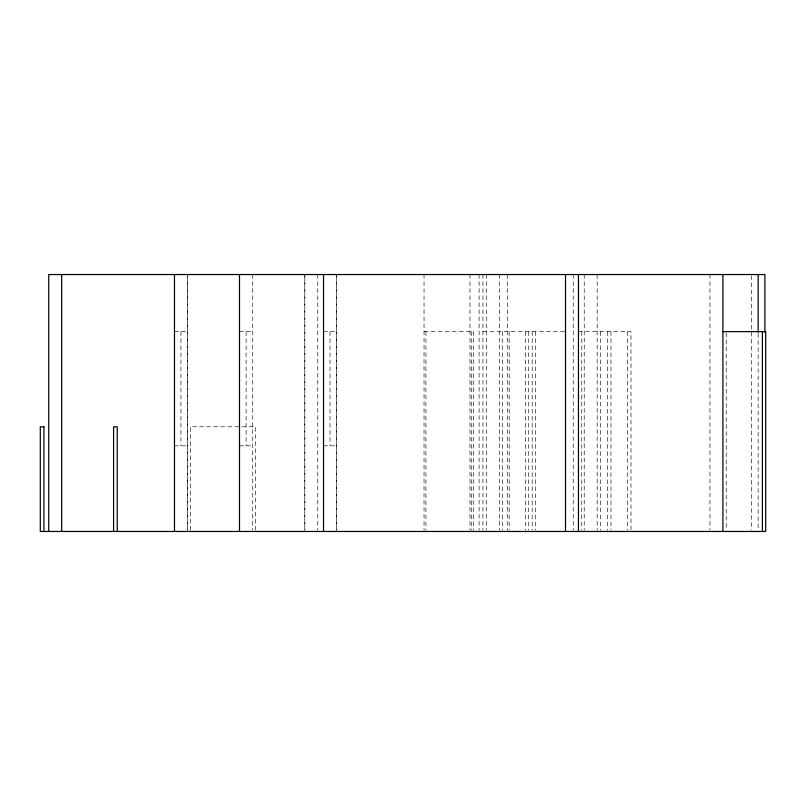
<?xml version="1.0" encoding="UTF-8"?>
<svg xmlns="http://www.w3.org/2000/svg" width="806" height="806" viewBox="0 0 806 806"><rect width="100%" height="100%" fill="white"/><g stroke="black" fill="none" stroke-linecap="round" stroke-linejoin="round"><path stroke-width="0.6" stroke-dasharray="4.03 3.02" d="M304.819 275.783L304.819 530.217L304.819 274.534M336.475 275.783L336.475 530.217L336.475 274.534M174.479 331.629L187.425 331.629M239.503 331.629L252.741 331.629M323.528 331.629L336.475 331.629M424.037 331.629L473.636 331.629L473.636 530.207M482.935 331.629L566.306 331.629M578.466 331.629L630.997 331.629L630.997 530.207M174.479 445.819L187.425 445.819M239.503 445.819L252.741 445.819M323.528 445.819L336.475 445.819M758.154 333.442L758.154 530.217M751.686 275.783L751.686 530.217M726.206 332.888L726.206 530.207M709.965 274.534L709.965 530.217M627.703 331.629L627.703 530.207M610.968 331.629L610.968 530.207M607.674 331.629L607.674 530.207M600.46 331.629L600.46 530.207M597.165 274.534L597.165 530.217M584.219 274.534L584.219 530.217M581.761 331.629L581.761 530.207M573.237 274.534L573.237 530.217M535.486 331.629L535.486 530.207M532.192 331.629L532.192 530.207M528.716 331.629L528.716 530.207M525.421 331.629L525.421 530.207M509.19 331.629L509.19 530.207M507.286 274.534L507.286 530.217M502.632 331.629L502.632 530.207M499.337 274.534L499.337 530.217M486.381 274.534L486.381 530.217M482.935 274.534L482.935 530.217M479.107 274.534L479.107 530.217M471.732 331.629L471.732 530.207M469.989 274.534L469.989 530.217M425.941 331.629L425.941 530.207M424.037 274.534L424.037 530.217M329.997 331.629L329.997 445.819M317.765 274.534L317.765 530.217M255.331 530.217L255.331 426.787L190.297 426.787L190.297 530.217M252.741 274.534L252.741 530.217M246.122 331.629L246.122 445.819M180.947 331.629L180.947 445.819M187.425 275.783L187.425 530.217L187.425 275.783"/><path stroke-width="1.21" d="M722.911 331.629L765.7 331.629L765.7 531.466L44.703 531.466M764.914 332.183L764.914 274.534L48.733 274.534L48.733 531.466M762.405 331.629L762.405 531.466M758.154 274.534L758.154 332.183M722.911 274.534L722.911 531.466M578.466 274.534L578.466 531.466M565.51 274.534L565.51 531.466M323.528 274.534L323.528 531.466M239.503 274.534L239.503 531.466M174.479 274.534L174.479 531.466M117.223 531.466L117.223 426.787L113.606 426.787L113.606 531.466M61.679 274.534L61.679 531.466M43.927 426.787L40.3 426.787L40.3 531.466L43.927 531.466L43.927 426.787"/></g></svg>
